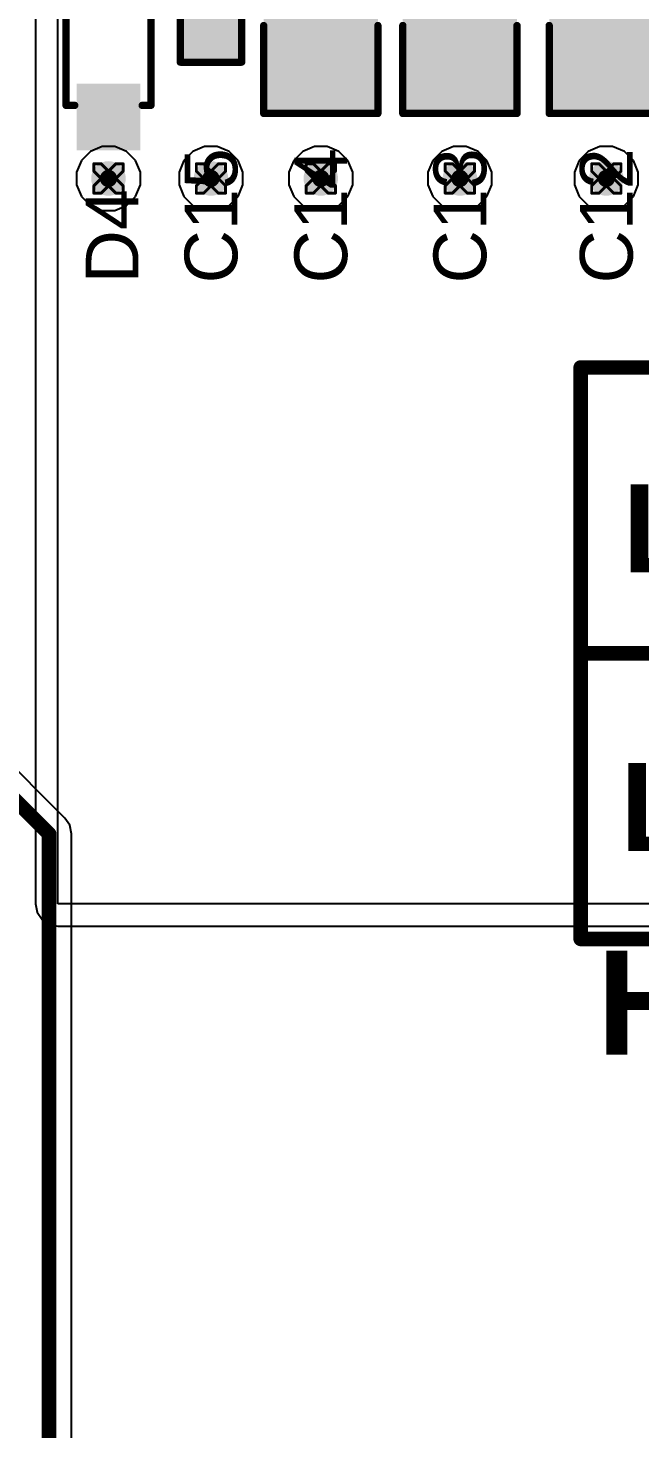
# Model space of a CAD drawing. Header units: inches. Extents: x -11 to 5379, y 0 to 5429.
# Drawn here: x 265.01 to 275.63, y 29.35 to 53.64 of the extents above; entities that cross this region are included whole.
import ezdxf

# ---------------------------------------------------------------- set-up
doc = ezdxf.new("R2010")
doc.units = ezdxf.units.IN
for name, color, linetype in [('Bottom Layer', 5, 'Continuous'), ('Drill Drawing', 1, 'Continuous'), ('GND', 16, 'Continuous'), ('PWR', 76, 'Continuous'), ('Top Layer', 1, 'Continuous'), ('Top Overlay', 2, 'Continuous'), ('Top Paste', 8, 'Continuous'), ('Top Solder', 216, 'Continuous'), ('Via Holes', 16, 'Continuous')]:
    doc.layers.add(name, color=color, linetype=linetype)
doc.styles.add('Arial', font='', dxfattribs={"height": 0.2})
doc.styles.add('Arial_Bold', font='', dxfattribs={"height": 0.2})
doc.styles.get('Arial').set_extended_font_data('Arial')
doc.styles.get('Arial_Bold').set_extended_font_data('Arial', bold=True)

# ---------------------------------------------------------------- blocks, each defined once
blk = doc.blocks.new('SOD_123_140')
at = {"layer": 'Top Layer'}
for points in [[(-1.1, 0.45), (-1.1, -0.45), (-2.05, -0.45), (-2.05, 0.45)], [(2.05, 0.45), (2.05, -0.45), (1.1, -0.45), (1.1, 0.45)]]:
    blk.add_hatch(color=1, dxfattribs=at).paths.add_polyline_path(points)
at = {"layer": 'Top Overlay'}
for points in [[(0.965, 0.508), (2.819, 0.508), (2.819, 0.8), (0.965, 0.8)], [(2.12, -0.787), (2.82, -0.787), (2.82, 0.787), (2.12, 0.787)], [(0.965, -0.8), (2.819, -0.8), (2.819, -0.508), (0.965, -0.508)]]:
    blk.add_hatch(color=2, dxfattribs=at).paths.add_polyline_path(points)
at = {"layer": 'Top Paste'}
for points in [[(-1.1, 0.45), (-1.1, -0.45), (-2.05, -0.45), (-2.05, 0.45)], [(2.05, 0.45), (2.05, -0.45), (1.1, -0.45), (1.1, 0.45)]]:
    blk.add_hatch(color=8, dxfattribs=at).paths.add_polyline_path(points)
at = {"layer": 'Top Solder'}
for points in [[(-0.998, 0.552), (-0.998, -0.552), (-2.152, -0.552), (-2.152, 0.552)], [(2.152, 0.552), (2.152, -0.552), (0.998, -0.552), (0.998, 0.552)]]:
    blk.add_hatch(color=216, dxfattribs=at).paths.add_polyline_path(points)
at = {"layer": 'Top Overlay'}
for points in [[(-1.372, 0.737, 0.127, 0.127, 0), (-1.372, 0.584, 0.127, 0.127, 0)], [(-1.372, 0.737, 0.127, 0.127, 0), (0.965, 0.737, 0.127, 0.127, 0)], [(-1.372, -0.584, 0.127, 0.127, 0), (-1.372, -0.737, 0.127, 0.127, 0)], [(-1.372, -0.737, 0.127, 0.127, 0), (0.965, -0.737, 0.127, 0.127, 0)]]:
    blk.add_lwpolyline(points, format="xyseb", dxfattribs=at)
for points in [[(-1.403, 0.737, 0.0635, 0.0635, 1), (-1.34, 0.737, 0.0635, 0.0635, 1)], [(-1.403, 0.737, 0.0635, 0.0635, 1), (-1.34, 0.737, 0.0635, 0.0635, 1)], [(0.933, 0.737, 0.0635, 0.0635, 1), (0.997, 0.737, 0.0635, 0.0635, 1)], [(-1.403, 0.584, 0.0635, 0.0635, 1), (-1.34, 0.584, 0.0635, 0.0635, 1)], [(-1.403, -0.584, 0.0635, 0.0635, 1), (-1.34, -0.584, 0.0635, 0.0635, 1)], [(-1.403, -0.737, 0.0635, 0.0635, 1), (-1.34, -0.737, 0.0635, 0.0635, 1)], [(-1.403, -0.737, 0.0635, 0.0635, 1), (-1.34, -0.737, 0.0635, 0.0635, 1)], [(0.933, -0.737, 0.0635, 0.0635, 1), (0.997, -0.737, 0.0635, 0.0635, 1)]]:
    blk.add_lwpolyline(points, format="xyseb", close=True, dxfattribs=at)
blk = doc.blocks.new('C___0603_701')
at = {"layer": 'Top Layer'}
for points in [[(-0.381, 0.445), (-0.381, -0.445), (-1.143, -0.445), (-1.143, 0.445)], [(1.143, 0.445), (1.143, -0.445), (0.381, -0.445), (0.381, 0.445)]]:
    blk.add_hatch(color=1, dxfattribs=at).paths.add_polyline_path(points)
at = {"layer": 'Top Paste'}
for points in [[(-0.381, 0.445), (-0.381, -0.445), (-1.143, -0.445), (-1.143, 0.445)], [(1.143, 0.445), (1.143, -0.445), (0.381, -0.445), (0.381, 0.445)]]:
    blk.add_hatch(color=8, dxfattribs=at).paths.add_polyline_path(points)
at = {"layer": 'Top Solder'}
for points in [[(-0.321, 0.504), (-0.321, -0.504), (-1.203, -0.504), (-1.203, 0.504)], [(1.203, 0.504), (1.203, -0.504), (0.321, -0.504), (0.321, 0.504)]]:
    blk.add_hatch(color=216, dxfattribs=at).paths.add_polyline_path(points)
at = {"layer": 'Top Overlay'}
for points in [[(-1.245, 0.533, 0.127, 0.127, 0), (-1.245, -0.533, 0.127, 0.127, 0)], [(-1.245, 0.533, 0.127, 0.127, 0), (-0.457, 0.533, 0.127, 0.127, 0)], [(0.457, 0.533, 0.127, 0.127, 0), (1.245, 0.533, 0.127, 0.127, 0)], [(1.245, 0.533, 0.127, 0.127, 0), (1.245, -0.533, 0.127, 0.127, 0)], [(-1.245, -0.533, 0.127, 0.127, 0), (-0.457, -0.533, 0.127, 0.127, 0)], [(0.457, -0.533, 0.127, 0.127, 0), (1.245, -0.533, 0.127, 0.127, 0)]]:
    blk.add_lwpolyline(points, format="xyseb", dxfattribs=at)
for points in [[(-1.276, 0.533, 0.0635, 0.0635, 1), (-1.213, 0.533, 0.0635, 0.0635, 1)], [(-1.276, 0.533, 0.0635, 0.0635, 1), (-1.213, 0.533, 0.0635, 0.0635, 1)], [(-0.489, 0.533, 0.0635, 0.0635, 1), (-0.425, 0.533, 0.0635, 0.0635, 1)], [(0.425, 0.533, 0.0635, 0.0635, 1), (0.489, 0.533, 0.0635, 0.0635, 1)], [(1.213, 0.533, 0.0635, 0.0635, 1), (1.276, 0.533, 0.0635, 0.0635, 1)], [(1.213, 0.533, 0.0635, 0.0635, 1), (1.276, 0.533, 0.0635, 0.0635, 1)], [(-1.276, -0.533, 0.0635, 0.0635, 1), (-1.213, -0.533, 0.0635, 0.0635, 1)], [(-1.276, -0.533, 0.0635, 0.0635, 1), (-1.213, -0.533, 0.0635, 0.0635, 1)], [(-0.489, -0.533, 0.0635, 0.0635, 1), (-0.425, -0.533, 0.0635, 0.0635, 1)], [(0.425, -0.533, 0.0635, 0.0635, 1), (0.489, -0.533, 0.0635, 0.0635, 1)], [(1.213, -0.533, 0.0635, 0.0635, 1), (1.276, -0.533, 0.0635, 0.0635, 1)], [(1.213, -0.533, 0.0635, 0.0635, 1), (1.276, -0.533, 0.0635, 0.0635, 1)]]:
    blk.add_lwpolyline(points, format="xyseb", close=True, dxfattribs=at)
blk = doc.blocks.new('C___1206_702')
at = {"layer": 'Top Layer'}
for points in [[(-2.032, 0.889), (-0.508, 0.889), (-0.508, -0.889), (-2.032, -0.889)], [(0.508, 0.889), (2.032, 0.889), (2.032, -0.889), (0.508, -0.889)]]:
    blk.add_hatch(color=1, dxfattribs=at).paths.add_polyline_path(points)
at = {"layer": 'Top Paste'}
for points in [[(-2.032, 0.889), (-0.508, 0.889), (-0.508, -0.889), (-2.032, -0.889)], [(0.508, 0.889), (2.032, 0.889), (2.032, -0.889), (0.508, -0.889)]]:
    blk.add_hatch(color=8, dxfattribs=at).paths.add_polyline_path(points)
at = {"layer": 'Top Solder'}
for points in [[(-2.1336, 0.9906), (-0.4064, 0.9906), (-0.4064, -0.9906), (-2.1336, -0.9906)], [(0.4064, 0.9906), (2.1336, 0.9906), (2.1336, -0.9906), (0.4064, -0.9906)]]:
    blk.add_hatch(color=216, dxfattribs=at).paths.add_polyline_path(points)
at = {"layer": 'Top Overlay'}
for points in [[(-2.1336, 0.9906, 0.127, 0.127, 0), (-2.1336, -0.9906, 0.127, 0.127, 0)], [(-2.1336, 0.9906, 0.127, 0.127, 0), (-0.6096, 0.9906, 0.127, 0.127, 0)], [(0.6096, 0.9906, 0.127, 0.127, 0), (2.1336, 0.9906, 0.127, 0.127, 0)], [(2.1336, 0.9906, 0.127, 0.127, 0), (2.1336, -0.9906, 0.127, 0.127, 0)], [(-2.1336, -0.9906, 0.127, 0.127, 0), (-0.6096, -0.9906, 0.127, 0.127, 0)], [(0.6096, -0.9906, 0.127, 0.127, 0), (2.1336, -0.9906, 0.127, 0.127, 0)]]:
    blk.add_lwpolyline(points, format="xyseb", dxfattribs=at)
for points in [[(-2.16535, 0.9906, 0.0635, 0.0635, 1), (-2.10185, 0.9906, 0.0635, 0.0635, 1)], [(-2.16535, 0.9906, 0.0635, 0.0635, 1), (-2.10185, 0.9906, 0.0635, 0.0635, 1)], [(-0.64135, 0.9906, 0.0635, 0.0635, 1), (-0.57785, 0.9906, 0.0635, 0.0635, 1)], [(0.57785, 0.9906, 0.0635, 0.0635, 1), (0.64135, 0.9906, 0.0635, 0.0635, 1)], [(2.10185, 0.9906, 0.0635, 0.0635, 1), (2.16535, 0.9906, 0.0635, 0.0635, 1)], [(2.10185, 0.9906, 0.0635, 0.0635, 1), (2.16535, 0.9906, 0.0635, 0.0635, 1)], [(-2.16535, -0.9906, 0.0635, 0.0635, 1), (-2.10185, -0.9906, 0.0635, 0.0635, 1)], [(-2.16535, -0.9906, 0.0635, 0.0635, 1), (-2.10185, -0.9906, 0.0635, 0.0635, 1)], [(-0.64135, -0.9906, 0.0635, 0.0635, 1), (-0.57785, -0.9906, 0.0635, 0.0635, 1)], [(0.57785, -0.9906, 0.0635, 0.0635, 1), (0.64135, -0.9906, 0.0635, 0.0635, 1)], [(2.10185, -0.9906, 0.0635, 0.0635, 1), (2.16535, -0.9906, 0.0635, 0.0635, 1)], [(2.10185, -0.9906, 0.0635, 0.0635, 1), (2.16535, -0.9906, 0.0635, 0.0635, 1)]]:
    blk.add_lwpolyline(points, format="xyseb", close=True, dxfattribs=at)
blk = doc.blocks.new('C___1206_703')
at = {"layer": 'Top Layer'}
for points in [[(-2.032, 0.889), (-0.508, 0.889), (-0.508, -0.889), (-2.032, -0.889)], [(0.508, 0.889), (2.032, 0.889), (2.032, -0.889), (0.508, -0.889)]]:
    blk.add_hatch(color=1, dxfattribs=at).paths.add_polyline_path(points)
at = {"layer": 'Top Paste'}
for points in [[(-2.032, 0.889), (-0.508, 0.889), (-0.508, -0.889), (-2.032, -0.889)], [(0.508, 0.889), (2.032, 0.889), (2.032, -0.889), (0.508, -0.889)]]:
    blk.add_hatch(color=8, dxfattribs=at).paths.add_polyline_path(points)
at = {"layer": 'Top Solder'}
for points in [[(-2.1336, 0.9906), (-0.4064, 0.9906), (-0.4064, -0.9906), (-2.1336, -0.9906)], [(0.4064, 0.9906), (2.1336, 0.9906), (2.1336, -0.9906), (0.4064, -0.9906)]]:
    blk.add_hatch(color=216, dxfattribs=at).paths.add_polyline_path(points)
at = {"layer": 'Top Overlay'}
for points in [[(-2.1336, 0.9906, 0.127, 0.127, 0), (-2.1336, -0.9906, 0.127, 0.127, 0)], [(-2.1336, 0.9906, 0.127, 0.127, 0), (-0.6096, 0.9906, 0.127, 0.127, 0)], [(0.6096, 0.9906, 0.127, 0.127, 0), (2.1336, 0.9906, 0.127, 0.127, 0)], [(2.1336, 0.9906, 0.127, 0.127, 0), (2.1336, -0.9906, 0.127, 0.127, 0)], [(-2.1336, -0.9906, 0.127, 0.127, 0), (-0.6096, -0.9906, 0.127, 0.127, 0)], [(0.6096, -0.9906, 0.127, 0.127, 0), (2.1336, -0.9906, 0.127, 0.127, 0)]]:
    blk.add_lwpolyline(points, format="xyseb", dxfattribs=at)
for points in [[(-2.16535, 0.9906, 0.0635, 0.0635, 1), (-2.10185, 0.9906, 0.0635, 0.0635, 1)], [(-2.16535, 0.9906, 0.0635, 0.0635, 1), (-2.10185, 0.9906, 0.0635, 0.0635, 1)], [(-0.64135, 0.9906, 0.0635, 0.0635, 1), (-0.57785, 0.9906, 0.0635, 0.0635, 1)], [(0.57785, 0.9906, 0.0635, 0.0635, 1), (0.64135, 0.9906, 0.0635, 0.0635, 1)], [(2.10185, 0.9906, 0.0635, 0.0635, 1), (2.16535, 0.9906, 0.0635, 0.0635, 1)], [(2.10185, 0.9906, 0.0635, 0.0635, 1), (2.16535, 0.9906, 0.0635, 0.0635, 1)], [(-2.16535, -0.9906, 0.0635, 0.0635, 1), (-2.10185, -0.9906, 0.0635, 0.0635, 1)], [(-2.16535, -0.9906, 0.0635, 0.0635, 1), (-2.10185, -0.9906, 0.0635, 0.0635, 1)], [(-0.64135, -0.9906, 0.0635, 0.0635, 1), (-0.57785, -0.9906, 0.0635, 0.0635, 1)], [(0.57785, -0.9906, 0.0635, 0.0635, 1), (0.64135, -0.9906, 0.0635, 0.0635, 1)], [(2.10185, -0.9906, 0.0635, 0.0635, 1), (2.16535, -0.9906, 0.0635, 0.0635, 1)], [(2.10185, -0.9906, 0.0635, 0.0635, 1), (2.16535, -0.9906, 0.0635, 0.0635, 1)]]:
    blk.add_lwpolyline(points, format="xyseb", close=True, dxfattribs=at)
blk = doc.blocks.new('C___1206_704')
at = {"layer": 'Top Layer'}
for points in [[(-2.032, 0.889), (-0.508, 0.889), (-0.508, -0.889), (-2.032, -0.889)], [(0.508, 0.889), (2.032, 0.889), (2.032, -0.889), (0.508, -0.889)]]:
    blk.add_hatch(color=1, dxfattribs=at).paths.add_polyline_path(points)
at = {"layer": 'Top Paste'}
for points in [[(-2.032, 0.889), (-0.508, 0.889), (-0.508, -0.889), (-2.032, -0.889)], [(0.508, 0.889), (2.032, 0.889), (2.032, -0.889), (0.508, -0.889)]]:
    blk.add_hatch(color=8, dxfattribs=at).paths.add_polyline_path(points)
at = {"layer": 'Top Solder'}
for points in [[(-2.1336, 0.9906), (-0.4064, 0.9906), (-0.4064, -0.9906), (-2.1336, -0.9906)], [(0.4064, 0.9906), (2.1336, 0.9906), (2.1336, -0.9906), (0.4064, -0.9906)]]:
    blk.add_hatch(color=216, dxfattribs=at).paths.add_polyline_path(points)
at = {"layer": 'Top Overlay'}
for points in [[(-2.1336, 0.9906, 0.127, 0.127, 0), (-2.1336, -0.9906, 0.127, 0.127, 0)], [(-2.1336, 0.9906, 0.127, 0.127, 0), (-0.6096, 0.9906, 0.127, 0.127, 0)], [(0.6096, 0.9906, 0.127, 0.127, 0), (2.1336, 0.9906, 0.127, 0.127, 0)], [(2.1336, 0.9906, 0.127, 0.127, 0), (2.1336, -0.9906, 0.127, 0.127, 0)], [(-2.1336, -0.9906, 0.127, 0.127, 0), (-0.6096, -0.9906, 0.127, 0.127, 0)], [(0.6096, -0.9906, 0.127, 0.127, 0), (2.1336, -0.9906, 0.127, 0.127, 0)]]:
    blk.add_lwpolyline(points, format="xyseb", dxfattribs=at)
for points in [[(-2.16535, 0.9906, 0.0635, 0.0635, 1), (-2.10185, 0.9906, 0.0635, 0.0635, 1)], [(-2.16535, 0.9906, 0.0635, 0.0635, 1), (-2.10185, 0.9906, 0.0635, 0.0635, 1)], [(-0.64135, 0.9906, 0.0635, 0.0635, 1), (-0.57785, 0.9906, 0.0635, 0.0635, 1)], [(0.57785, 0.9906, 0.0635, 0.0635, 1), (0.64135, 0.9906, 0.0635, 0.0635, 1)], [(2.10185, 0.9906, 0.0635, 0.0635, 1), (2.16535, 0.9906, 0.0635, 0.0635, 1)], [(2.10185, 0.9906, 0.0635, 0.0635, 1), (2.16535, 0.9906, 0.0635, 0.0635, 1)], [(-2.16535, -0.9906, 0.0635, 0.0635, 1), (-2.10185, -0.9906, 0.0635, 0.0635, 1)], [(-2.16535, -0.9906, 0.0635, 0.0635, 1), (-2.10185, -0.9906, 0.0635, 0.0635, 1)], [(-0.64135, -0.9906, 0.0635, 0.0635, 1), (-0.57785, -0.9906, 0.0635, 0.0635, 1)], [(0.57785, -0.9906, 0.0635, 0.0635, 1), (0.64135, -0.9906, 0.0635, 0.0635, 1)], [(2.10185, -0.9906, 0.0635, 0.0635, 1), (2.16535, -0.9906, 0.0635, 0.0635, 1)], [(2.10185, -0.9906, 0.0635, 0.0635, 1), (2.16535, -0.9906, 0.0635, 0.0635, 1)]]:
    blk.add_lwpolyline(points, format="xyseb", close=True, dxfattribs=at)

msp = doc.modelspace()

# ---------------------------------------------------------------- hatches: boundary and pattern name
at = {"layer": 'Bottom Layer'}
h = msp.add_hatch(color=5, dxfattribs=at)
edge = h.paths.add_edge_path()
edge.add_arc((266.408, 51.029), 0.3, 0, 360)
h = msp.add_hatch(color=5, dxfattribs=at)
edge = h.paths.add_edge_path()
edge.add_arc((268.186, 51.029), 0.3, 0, 360)
h = msp.add_hatch(color=5, dxfattribs=at)
edge = h.paths.add_edge_path()
edge.add_arc((270.091, 51.029), 0.3, 0, 360)
h = msp.add_hatch(color=5, dxfattribs=at)
edge = h.paths.add_edge_path()
edge.add_arc((272.504, 51.029), 0.3, 0, 360)
h = msp.add_hatch(color=5, dxfattribs=at)
edge = h.paths.add_edge_path()
edge.add_arc((275.044, 51.029), 0.3, 0, 360)
at = {"layer": 'GND'}
h = msp.add_hatch(color=16, dxfattribs=at)
edge = h.paths.add_edge_path()
edge.add_arc((266.408, 51.029), 0.3, 0, 360)
h = msp.add_hatch(color=16, dxfattribs=at)
edge = h.paths.add_edge_path()
edge.add_arc((268.186, 51.029), 0.3, 0, 360)
h = msp.add_hatch(color=16, dxfattribs=at)
edge = h.paths.add_edge_path()
edge.add_arc((270.091, 51.029), 0.3, 0, 360)
h = msp.add_hatch(color=16, dxfattribs=at)
edge = h.paths.add_edge_path()
edge.add_arc((272.504, 51.029), 0.3, 0, 360)
h = msp.add_hatch(color=16, dxfattribs=at)
edge = h.paths.add_edge_path()
edge.add_arc((275.044, 51.029), 0.3, 0, 360)
at = {"layer": 'PWR'}
h = msp.add_hatch(color=76, dxfattribs=at)
edge = h.paths.add_edge_path()
edge.add_arc((266.408, 51.029), 0.3, 0, 360)
h = msp.add_hatch(color=76, dxfattribs=at)
edge = h.paths.add_edge_path()
edge.add_arc((268.186, 51.029), 0.3, 0, 360)
h = msp.add_hatch(color=76, dxfattribs=at)
edge = h.paths.add_edge_path()
edge.add_arc((270.091, 51.029), 0.3, 0, 360)
h = msp.add_hatch(color=76, dxfattribs=at)
edge = h.paths.add_edge_path()
edge.add_arc((272.504, 51.029), 0.3, 0, 360)
h = msp.add_hatch(color=76, dxfattribs=at)
edge = h.paths.add_edge_path()
edge.add_arc((275.044, 51.029), 0.3, 0, 360)
at = {"layer": 'Top Layer'}
h = msp.add_hatch(color=1, dxfattribs=at)
edge = h.paths.add_edge_path()
edge.add_arc((266.408, 51.029), 0.3, 0, 360)
h = msp.add_hatch(color=1, dxfattribs=at)
edge = h.paths.add_edge_path()
edge.add_arc((268.186, 51.029), 0.3, 0, 360)
h = msp.add_hatch(color=1, dxfattribs=at)
edge = h.paths.add_edge_path()
edge.add_arc((270.091, 51.029), 0.3, 0, 360)
h = msp.add_hatch(color=1, dxfattribs=at)
edge = h.paths.add_edge_path()
edge.add_arc((272.504, 51.029), 0.3, 0, 360)
h = msp.add_hatch(color=1, dxfattribs=at)
edge = h.paths.add_edge_path()
edge.add_arc((275.044, 51.029), 0.3, 0, 360)
at = {"layer": 'Via Holes'}
h = msp.add_hatch(color=7, dxfattribs=at)
edge = h.paths.add_edge_path()
edge.add_arc((266.408, 51.029), 0.15, 0, 360)
h = msp.add_hatch(color=7, dxfattribs=at)
edge = h.paths.add_edge_path()
edge.add_arc((268.186, 51.029), 0.15, 0, 360)
h = msp.add_hatch(color=7, dxfattribs=at)
edge = h.paths.add_edge_path()
edge.add_arc((270.091, 51.029), 0.15, 0, 360)
h = msp.add_hatch(color=7, dxfattribs=at)
edge = h.paths.add_edge_path()
edge.add_arc((272.504, 51.029), 0.15, 0, 360)
h = msp.add_hatch(color=7, dxfattribs=at)
edge = h.paths.add_edge_path()
edge.add_arc((275.044, 51.029), 0.15, 0, 360)

# ---------------------------------------------------------------- linework, layer by layer
at = {"layer": 'Drill Drawing'}
for points in [[(266.154, 51.156, 0.0508, 0.0508, 0), (266.154, 51.283, 0.0508, 0.0508, 0)], [(266.154, 51.283, 0.0508, 0.0508, 0), (266.281, 51.283, 0.0508, 0.0508, 0)], [(266.281, 51.283, 0.0508, 0.0508, 0), (266.408, 51.156, 0.0508, 0.0508, 0)], [(266.408, 51.156, 0.0508, 0.0508, 0), (266.535, 51.283, 0.0508, 0.0508, 0)], [(266.535, 51.283, 0.0508, 0.0508, 0), (266.662, 51.283, 0.0508, 0.0508, 0)], [(266.662, 51.156, 0.0508, 0.0508, 0), (266.662, 51.283, 0.0508, 0.0508, 0)], [(267.932, 51.156, 0.0508, 0.0508, 0), (267.932, 51.283, 0.0508, 0.0508, 0)], [(267.932, 51.283, 0.0508, 0.0508, 0), (268.059, 51.283, 0.0508, 0.0508, 0)], [(268.059, 51.283, 0.0508, 0.0508, 0), (268.186, 51.156, 0.0508, 0.0508, 0)], [(268.186, 51.156, 0.0508, 0.0508, 0), (268.313, 51.283, 0.0508, 0.0508, 0)], [(268.313, 51.283, 0.0508, 0.0508, 0), (268.44, 51.283, 0.0508, 0.0508, 0)], [(268.44, 51.156, 0.0508, 0.0508, 0), (268.44, 51.283, 0.0508, 0.0508, 0)], [(269.837, 51.156, 0.0508, 0.0508, 0), (269.837, 51.283, 0.0508, 0.0508, 0)], [(269.837, 51.283, 0.0508, 0.0508, 0), (269.964, 51.283, 0.0508, 0.0508, 0)], [(269.964, 51.283, 0.0508, 0.0508, 0), (270.091, 51.156, 0.0508, 0.0508, 0)], [(270.091, 51.156, 0.0508, 0.0508, 0), (270.218, 51.283, 0.0508, 0.0508, 0)], [(270.218, 51.283, 0.0508, 0.0508, 0), (270.345, 51.283, 0.0508, 0.0508, 0)], [(270.345, 51.156, 0.0508, 0.0508, 0), (270.345, 51.283, 0.0508, 0.0508, 0)], [(272.25, 51.156, 0.0508, 0.0508, 0), (272.25, 51.283, 0.0508, 0.0508, 0)], [(272.25, 51.283, 0.0508, 0.0508, 0), (272.377, 51.283, 0.0508, 0.0508, 0)], [(272.377, 51.283, 0.0508, 0.0508, 0), (272.504, 51.156, 0.0508, 0.0508, 0)], [(272.504, 51.156, 0.0508, 0.0508, 0), (272.631, 51.283, 0.0508, 0.0508, 0)], [(272.631, 51.283, 0.0508, 0.0508, 0), (272.758, 51.283, 0.0508, 0.0508, 0)], [(272.758, 51.156, 0.0508, 0.0508, 0), (272.758, 51.283, 0.0508, 0.0508, 0)], [(274.79, 51.156, 0.0508, 0.0508, 0), (274.79, 51.283, 0.0508, 0.0508, 0)], [(274.79, 51.283, 0.0508, 0.0508, 0), (274.917, 51.283, 0.0508, 0.0508, 0)], [(274.917, 51.283, 0.0508, 0.0508, 0), (275.044, 51.156, 0.0508, 0.0508, 0)], [(275.044, 51.156, 0.0508, 0.0508, 0), (275.171, 51.283, 0.0508, 0.0508, 0)], [(275.171, 51.283, 0.0508, 0.0508, 0), (275.298, 51.283, 0.0508, 0.0508, 0)], [(275.298, 51.156, 0.0508, 0.0508, 0), (275.298, 51.283, 0.0508, 0.0508, 0)], [(266.154, 51.156, 0.0508, 0.0508, 0), (266.281, 51.029, 0.0508, 0.0508, 0)], [(266.154, 50.902, 0.0508, 0.0508, 0), (266.281, 51.029, 0.0508, 0.0508, 0)], [(266.535, 51.029, 0.0508, 0.0508, 0), (266.662, 51.156, 0.0508, 0.0508, 0)], [(266.535, 51.029, 0.0508, 0.0508, 0), (266.662, 50.902, 0.0508, 0.0508, 0)], [(267.932, 51.156, 0.0508, 0.0508, 0), (268.059, 51.029, 0.0508, 0.0508, 0)], [(267.932, 50.902, 0.0508, 0.0508, 0), (268.059, 51.029, 0.0508, 0.0508, 0)], [(268.313, 51.029, 0.0508, 0.0508, 0), (268.44, 51.156, 0.0508, 0.0508, 0)], [(268.313, 51.029, 0.0508, 0.0508, 0), (268.44, 50.902, 0.0508, 0.0508, 0)], [(269.837, 51.156, 0.0508, 0.0508, 0), (269.964, 51.029, 0.0508, 0.0508, 0)], [(269.837, 50.902, 0.0508, 0.0508, 0), (269.964, 51.029, 0.0508, 0.0508, 0)], [(270.218, 51.029, 0.0508, 0.0508, 0), (270.345, 51.156, 0.0508, 0.0508, 0)], [(270.218, 51.029, 0.0508, 0.0508, 0), (270.345, 50.902, 0.0508, 0.0508, 0)], [(272.25, 51.156, 0.0508, 0.0508, 0), (272.377, 51.029, 0.0508, 0.0508, 0)], [(272.25, 50.902, 0.0508, 0.0508, 0), (272.377, 51.029, 0.0508, 0.0508, 0)], [(272.631, 51.029, 0.0508, 0.0508, 0), (272.758, 51.156, 0.0508, 0.0508, 0)], [(272.631, 51.029, 0.0508, 0.0508, 0), (272.758, 50.902, 0.0508, 0.0508, 0)], [(274.79, 51.156, 0.0508, 0.0508, 0), (274.917, 51.029, 0.0508, 0.0508, 0)], [(274.79, 50.902, 0.0508, 0.0508, 0), (274.917, 51.029, 0.0508, 0.0508, 0)], [(275.171, 51.029, 0.0508, 0.0508, 0), (275.298, 51.156, 0.0508, 0.0508, 0)], [(275.171, 51.029, 0.0508, 0.0508, 0), (275.298, 50.902, 0.0508, 0.0508, 0)], [(266.154, 50.775, 0.0508, 0.0508, 0), (266.154, 50.902, 0.0508, 0.0508, 0)], [(266.154, 50.775, 0.0508, 0.0508, 0), (266.281, 50.775, 0.0508, 0.0508, 0)], [(266.281, 50.775, 0.0508, 0.0508, 0), (266.408, 50.902, 0.0508, 0.0508, 0)], [(266.408, 50.902, 0.0508, 0.0508, 0), (266.535, 50.775, 0.0508, 0.0508, 0)], [(266.535, 50.775, 0.0508, 0.0508, 0), (266.662, 50.775, 0.0508, 0.0508, 0)], [(266.662, 50.775, 0.0508, 0.0508, 0), (266.662, 50.902, 0.0508, 0.0508, 0)], [(267.932, 50.775, 0.0508, 0.0508, 0), (267.932, 50.902, 0.0508, 0.0508, 0)], [(267.932, 50.775, 0.0508, 0.0508, 0), (268.059, 50.775, 0.0508, 0.0508, 0)], [(268.059, 50.775, 0.0508, 0.0508, 0), (268.186, 50.902, 0.0508, 0.0508, 0)], [(268.186, 50.902, 0.0508, 0.0508, 0), (268.313, 50.775, 0.0508, 0.0508, 0)], [(268.313, 50.775, 0.0508, 0.0508, 0), (268.44, 50.775, 0.0508, 0.0508, 0)], [(268.44, 50.775, 0.0508, 0.0508, 0), (268.44, 50.902, 0.0508, 0.0508, 0)], [(269.837, 50.775, 0.0508, 0.0508, 0), (269.837, 50.902, 0.0508, 0.0508, 0)], [(269.837, 50.775, 0.0508, 0.0508, 0), (269.964, 50.775, 0.0508, 0.0508, 0)], [(269.964, 50.775, 0.0508, 0.0508, 0), (270.091, 50.902, 0.0508, 0.0508, 0)], [(270.091, 50.902, 0.0508, 0.0508, 0), (270.218, 50.775, 0.0508, 0.0508, 0)], [(270.218, 50.775, 0.0508, 0.0508, 0), (270.345, 50.775, 0.0508, 0.0508, 0)], [(270.345, 50.775, 0.0508, 0.0508, 0), (270.345, 50.902, 0.0508, 0.0508, 0)], [(272.25, 50.775, 0.0508, 0.0508, 0), (272.25, 50.902, 0.0508, 0.0508, 0)], [(272.25, 50.775, 0.0508, 0.0508, 0), (272.377, 50.775, 0.0508, 0.0508, 0)], [(272.377, 50.775, 0.0508, 0.0508, 0), (272.504, 50.902, 0.0508, 0.0508, 0)], [(272.504, 50.902, 0.0508, 0.0508, 0), (272.631, 50.775, 0.0508, 0.0508, 0)], [(272.631, 50.775, 0.0508, 0.0508, 0), (272.758, 50.775, 0.0508, 0.0508, 0)], [(272.758, 50.775, 0.0508, 0.0508, 0), (272.758, 50.902, 0.0508, 0.0508, 0)], [(274.79, 50.775, 0.0508, 0.0508, 0), (274.79, 50.902, 0.0508, 0.0508, 0)], [(274.79, 50.775, 0.0508, 0.0508, 0), (274.917, 50.775, 0.0508, 0.0508, 0)], [(274.917, 50.775, 0.0508, 0.0508, 0), (275.044, 50.902, 0.0508, 0.0508, 0)], [(275.044, 50.902, 0.0508, 0.0508, 0), (275.171, 50.775, 0.0508, 0.0508, 0)], [(275.171, 50.775, 0.0508, 0.0508, 0), (275.298, 50.775, 0.0508, 0.0508, 0)], [(275.298, 50.775, 0.0508, 0.0508, 0), (275.298, 50.902, 0.0508, 0.0508, 0)]]:
    msp.add_lwpolyline(points, format="xyseb", dxfattribs=at)
for points in [[(266.141, 51.283, 0.0254, 0.0254, 1), (266.167, 51.283, 0.0254, 0.0254, 1)], [(266.141, 51.283, 0.0254, 0.0254, 1), (266.167, 51.283, 0.0254, 0.0254, 1)], [(266.268, 51.283, 0.0254, 0.0254, 1), (266.294, 51.283, 0.0254, 0.0254, 1)], [(266.268, 51.283, 0.0254, 0.0254, 1), (266.294, 51.283, 0.0254, 0.0254, 1)], [(266.522, 51.283, 0.0254, 0.0254, 1), (266.548, 51.283, 0.0254, 0.0254, 1)], [(266.522, 51.283, 0.0254, 0.0254, 1), (266.548, 51.283, 0.0254, 0.0254, 1)], [(266.649, 51.283, 0.0254, 0.0254, 1), (266.675, 51.283, 0.0254, 0.0254, 1)], [(266.649, 51.283, 0.0254, 0.0254, 1), (266.675, 51.283, 0.0254, 0.0254, 1)], [(267.919, 51.283, 0.0254, 0.0254, 1), (267.945, 51.283, 0.0254, 0.0254, 1)], [(267.919, 51.283, 0.0254, 0.0254, 1), (267.945, 51.283, 0.0254, 0.0254, 1)], [(268.046, 51.283, 0.0254, 0.0254, 1), (268.072, 51.283, 0.0254, 0.0254, 1)], [(268.046, 51.283, 0.0254, 0.0254, 1), (268.072, 51.283, 0.0254, 0.0254, 1)], [(268.3, 51.283, 0.0254, 0.0254, 1), (268.326, 51.283, 0.0254, 0.0254, 1)], [(268.3, 51.283, 0.0254, 0.0254, 1), (268.326, 51.283, 0.0254, 0.0254, 1)], [(268.427, 51.283, 0.0254, 0.0254, 1), (268.453, 51.283, 0.0254, 0.0254, 1)], [(268.427, 51.283, 0.0254, 0.0254, 1), (268.453, 51.283, 0.0254, 0.0254, 1)], [(269.824, 51.283, 0.0254, 0.0254, 1), (269.85, 51.283, 0.0254, 0.0254, 1)], [(269.824, 51.283, 0.0254, 0.0254, 1), (269.85, 51.283, 0.0254, 0.0254, 1)], [(269.951, 51.283, 0.0254, 0.0254, 1), (269.977, 51.283, 0.0254, 0.0254, 1)], [(269.951, 51.283, 0.0254, 0.0254, 1), (269.977, 51.283, 0.0254, 0.0254, 1)], [(270.205, 51.283, 0.0254, 0.0254, 1), (270.231, 51.283, 0.0254, 0.0254, 1)], [(270.205, 51.283, 0.0254, 0.0254, 1), (270.231, 51.283, 0.0254, 0.0254, 1)], [(270.332, 51.283, 0.0254, 0.0254, 1), (270.358, 51.283, 0.0254, 0.0254, 1)], [(270.332, 51.283, 0.0254, 0.0254, 1), (270.358, 51.283, 0.0254, 0.0254, 1)], [(272.237, 51.283, 0.0254, 0.0254, 1), (272.263, 51.283, 0.0254, 0.0254, 1)], [(272.237, 51.283, 0.0254, 0.0254, 1), (272.263, 51.283, 0.0254, 0.0254, 1)], [(272.364, 51.283, 0.0254, 0.0254, 1), (272.39, 51.283, 0.0254, 0.0254, 1)], [(272.364, 51.283, 0.0254, 0.0254, 1), (272.39, 51.283, 0.0254, 0.0254, 1)], [(272.618, 51.283, 0.0254, 0.0254, 1), (272.644, 51.283, 0.0254, 0.0254, 1)], [(272.618, 51.283, 0.0254, 0.0254, 1), (272.644, 51.283, 0.0254, 0.0254, 1)], [(272.745, 51.283, 0.0254, 0.0254, 1), (272.771, 51.283, 0.0254, 0.0254, 1)], [(272.745, 51.283, 0.0254, 0.0254, 1), (272.771, 51.283, 0.0254, 0.0254, 1)], [(274.777, 51.283, 0.0254, 0.0254, 1), (274.803, 51.283, 0.0254, 0.0254, 1)], [(274.777, 51.283, 0.0254, 0.0254, 1), (274.803, 51.283, 0.0254, 0.0254, 1)], [(274.904, 51.283, 0.0254, 0.0254, 1), (274.93, 51.283, 0.0254, 0.0254, 1)], [(274.904, 51.283, 0.0254, 0.0254, 1), (274.93, 51.283, 0.0254, 0.0254, 1)], [(275.158, 51.283, 0.0254, 0.0254, 1), (275.184, 51.283, 0.0254, 0.0254, 1)], [(275.158, 51.283, 0.0254, 0.0254, 1), (275.184, 51.283, 0.0254, 0.0254, 1)], [(275.285, 51.283, 0.0254, 0.0254, 1), (275.311, 51.283, 0.0254, 0.0254, 1)], [(275.285, 51.283, 0.0254, 0.0254, 1), (275.311, 51.283, 0.0254, 0.0254, 1)], [(266.141, 51.156, 0.0254, 0.0254, 1), (266.167, 51.156, 0.0254, 0.0254, 1)], [(266.141, 51.156, 0.0254, 0.0254, 1), (266.167, 51.156, 0.0254, 0.0254, 1)], [(266.268, 51.029, 0.0254, 0.0254, 1), (266.294, 51.029, 0.0254, 0.0254, 1)], [(266.268, 51.029, 0.0254, 0.0254, 1), (266.294, 51.029, 0.0254, 0.0254, 1)], [(266.395, 51.156, 0.0254, 0.0254, 1), (266.421, 51.156, 0.0254, 0.0254, 1)], [(266.395, 51.156, 0.0254, 0.0254, 1), (266.421, 51.156, 0.0254, 0.0254, 1)], [(266.522, 51.029, 0.0254, 0.0254, 1), (266.548, 51.029, 0.0254, 0.0254, 1)], [(266.522, 51.029, 0.0254, 0.0254, 1), (266.548, 51.029, 0.0254, 0.0254, 1)], [(266.649, 51.156, 0.0254, 0.0254, 1), (266.675, 51.156, 0.0254, 0.0254, 1)], [(266.649, 51.156, 0.0254, 0.0254, 1), (266.675, 51.156, 0.0254, 0.0254, 1)], [(267.919, 51.156, 0.0254, 0.0254, 1), (267.945, 51.156, 0.0254, 0.0254, 1)], [(267.919, 51.156, 0.0254, 0.0254, 1), (267.945, 51.156, 0.0254, 0.0254, 1)], [(268.046, 51.029, 0.0254, 0.0254, 1), (268.072, 51.029, 0.0254, 0.0254, 1)], [(268.046, 51.029, 0.0254, 0.0254, 1), (268.072, 51.029, 0.0254, 0.0254, 1)], [(268.173, 51.156, 0.0254, 0.0254, 1), (268.199, 51.156, 0.0254, 0.0254, 1)], [(268.173, 51.156, 0.0254, 0.0254, 1), (268.199, 51.156, 0.0254, 0.0254, 1)], [(268.3, 51.029, 0.0254, 0.0254, 1), (268.326, 51.029, 0.0254, 0.0254, 1)], [(268.3, 51.029, 0.0254, 0.0254, 1), (268.326, 51.029, 0.0254, 0.0254, 1)], [(268.427, 51.156, 0.0254, 0.0254, 1), (268.453, 51.156, 0.0254, 0.0254, 1)], [(268.427, 51.156, 0.0254, 0.0254, 1), (268.453, 51.156, 0.0254, 0.0254, 1)], [(269.824, 51.156, 0.0254, 0.0254, 1), (269.85, 51.156, 0.0254, 0.0254, 1)], [(269.824, 51.156, 0.0254, 0.0254, 1), (269.85, 51.156, 0.0254, 0.0254, 1)], [(269.951, 51.029, 0.0254, 0.0254, 1), (269.977, 51.029, 0.0254, 0.0254, 1)], [(269.951, 51.029, 0.0254, 0.0254, 1), (269.977, 51.029, 0.0254, 0.0254, 1)], [(270.078, 51.156, 0.0254, 0.0254, 1), (270.104, 51.156, 0.0254, 0.0254, 1)], [(270.078, 51.156, 0.0254, 0.0254, 1), (270.104, 51.156, 0.0254, 0.0254, 1)], [(270.205, 51.029, 0.0254, 0.0254, 1), (270.231, 51.029, 0.0254, 0.0254, 1)], [(270.205, 51.029, 0.0254, 0.0254, 1), (270.231, 51.029, 0.0254, 0.0254, 1)], [(270.332, 51.156, 0.0254, 0.0254, 1), (270.358, 51.156, 0.0254, 0.0254, 1)], [(270.332, 51.156, 0.0254, 0.0254, 1), (270.358, 51.156, 0.0254, 0.0254, 1)], [(272.237, 51.156, 0.0254, 0.0254, 1), (272.263, 51.156, 0.0254, 0.0254, 1)], [(272.237, 51.156, 0.0254, 0.0254, 1), (272.263, 51.156, 0.0254, 0.0254, 1)], [(272.364, 51.029, 0.0254, 0.0254, 1), (272.39, 51.029, 0.0254, 0.0254, 1)], [(272.364, 51.029, 0.0254, 0.0254, 1), (272.39, 51.029, 0.0254, 0.0254, 1)], [(272.491, 51.156, 0.0254, 0.0254, 1), (272.517, 51.156, 0.0254, 0.0254, 1)], [(272.491, 51.156, 0.0254, 0.0254, 1), (272.517, 51.156, 0.0254, 0.0254, 1)], [(272.618, 51.029, 0.0254, 0.0254, 1), (272.644, 51.029, 0.0254, 0.0254, 1)], [(272.618, 51.029, 0.0254, 0.0254, 1), (272.644, 51.029, 0.0254, 0.0254, 1)], [(272.745, 51.156, 0.0254, 0.0254, 1), (272.771, 51.156, 0.0254, 0.0254, 1)], [(272.745, 51.156, 0.0254, 0.0254, 1), (272.771, 51.156, 0.0254, 0.0254, 1)], [(274.777, 51.156, 0.0254, 0.0254, 1), (274.803, 51.156, 0.0254, 0.0254, 1)], [(274.777, 51.156, 0.0254, 0.0254, 1), (274.803, 51.156, 0.0254, 0.0254, 1)], [(274.904, 51.029, 0.0254, 0.0254, 1), (274.93, 51.029, 0.0254, 0.0254, 1)], [(274.904, 51.029, 0.0254, 0.0254, 1), (274.93, 51.029, 0.0254, 0.0254, 1)], [(275.031, 51.156, 0.0254, 0.0254, 1), (275.057, 51.156, 0.0254, 0.0254, 1)], [(275.031, 51.156, 0.0254, 0.0254, 1), (275.057, 51.156, 0.0254, 0.0254, 1)], [(275.158, 51.029, 0.0254, 0.0254, 1), (275.184, 51.029, 0.0254, 0.0254, 1)], [(275.158, 51.029, 0.0254, 0.0254, 1), (275.184, 51.029, 0.0254, 0.0254, 1)], [(275.285, 51.156, 0.0254, 0.0254, 1), (275.311, 51.156, 0.0254, 0.0254, 1)], [(275.285, 51.156, 0.0254, 0.0254, 1), (275.311, 51.156, 0.0254, 0.0254, 1)], [(266.141, 50.902, 0.0254, 0.0254, 1), (266.167, 50.902, 0.0254, 0.0254, 1)], [(266.141, 50.902, 0.0254, 0.0254, 1), (266.167, 50.902, 0.0254, 0.0254, 1)], [(266.141, 50.775, 0.0254, 0.0254, 1), (266.167, 50.775, 0.0254, 0.0254, 1)], [(266.141, 50.775, 0.0254, 0.0254, 1), (266.167, 50.775, 0.0254, 0.0254, 1)], [(266.268, 50.775, 0.0254, 0.0254, 1), (266.294, 50.775, 0.0254, 0.0254, 1)], [(266.268, 50.775, 0.0254, 0.0254, 1), (266.294, 50.775, 0.0254, 0.0254, 1)], [(266.395, 50.902, 0.0254, 0.0254, 1), (266.421, 50.902, 0.0254, 0.0254, 1)], [(266.395, 50.902, 0.0254, 0.0254, 1), (266.421, 50.902, 0.0254, 0.0254, 1)], [(266.522, 50.775, 0.0254, 0.0254, 1), (266.548, 50.775, 0.0254, 0.0254, 1)], [(266.522, 50.775, 0.0254, 0.0254, 1), (266.548, 50.775, 0.0254, 0.0254, 1)], [(266.649, 50.902, 0.0254, 0.0254, 1), (266.675, 50.902, 0.0254, 0.0254, 1)], [(266.649, 50.902, 0.0254, 0.0254, 1), (266.675, 50.902, 0.0254, 0.0254, 1)], [(266.649, 50.775, 0.0254, 0.0254, 1), (266.675, 50.775, 0.0254, 0.0254, 1)], [(266.649, 50.775, 0.0254, 0.0254, 1), (266.675, 50.775, 0.0254, 0.0254, 1)], [(267.919, 50.902, 0.0254, 0.0254, 1), (267.945, 50.902, 0.0254, 0.0254, 1)], [(267.919, 50.902, 0.0254, 0.0254, 1), (267.945, 50.902, 0.0254, 0.0254, 1)], [(267.919, 50.775, 0.0254, 0.0254, 1), (267.945, 50.775, 0.0254, 0.0254, 1)], [(267.919, 50.775, 0.0254, 0.0254, 1), (267.945, 50.775, 0.0254, 0.0254, 1)], [(268.046, 50.775, 0.0254, 0.0254, 1), (268.072, 50.775, 0.0254, 0.0254, 1)], [(268.046, 50.775, 0.0254, 0.0254, 1), (268.072, 50.775, 0.0254, 0.0254, 1)], [(268.173, 50.902, 0.0254, 0.0254, 1), (268.199, 50.902, 0.0254, 0.0254, 1)], [(268.173, 50.902, 0.0254, 0.0254, 1), (268.199, 50.902, 0.0254, 0.0254, 1)], [(268.3, 50.775, 0.0254, 0.0254, 1), (268.326, 50.775, 0.0254, 0.0254, 1)], [(268.3, 50.775, 0.0254, 0.0254, 1), (268.326, 50.775, 0.0254, 0.0254, 1)], [(268.427, 50.902, 0.0254, 0.0254, 1), (268.453, 50.902, 0.0254, 0.0254, 1)], [(268.427, 50.902, 0.0254, 0.0254, 1), (268.453, 50.902, 0.0254, 0.0254, 1)], [(268.427, 50.775, 0.0254, 0.0254, 1), (268.453, 50.775, 0.0254, 0.0254, 1)], [(268.427, 50.775, 0.0254, 0.0254, 1), (268.453, 50.775, 0.0254, 0.0254, 1)], [(269.824, 50.902, 0.0254, 0.0254, 1), (269.85, 50.902, 0.0254, 0.0254, 1)], [(269.824, 50.902, 0.0254, 0.0254, 1), (269.85, 50.902, 0.0254, 0.0254, 1)], [(269.824, 50.775, 0.0254, 0.0254, 1), (269.85, 50.775, 0.0254, 0.0254, 1)], [(269.824, 50.775, 0.0254, 0.0254, 1), (269.85, 50.775, 0.0254, 0.0254, 1)], [(269.951, 50.775, 0.0254, 0.0254, 1), (269.977, 50.775, 0.0254, 0.0254, 1)], [(269.951, 50.775, 0.0254, 0.0254, 1), (269.977, 50.775, 0.0254, 0.0254, 1)], [(270.078, 50.902, 0.0254, 0.0254, 1), (270.104, 50.902, 0.0254, 0.0254, 1)], [(270.078, 50.902, 0.0254, 0.0254, 1), (270.104, 50.902, 0.0254, 0.0254, 1)], [(270.205, 50.775, 0.0254, 0.0254, 1), (270.231, 50.775, 0.0254, 0.0254, 1)], [(270.205, 50.775, 0.0254, 0.0254, 1), (270.231, 50.775, 0.0254, 0.0254, 1)], [(270.332, 50.902, 0.0254, 0.0254, 1), (270.358, 50.902, 0.0254, 0.0254, 1)], [(270.332, 50.902, 0.0254, 0.0254, 1), (270.358, 50.902, 0.0254, 0.0254, 1)], [(270.332, 50.775, 0.0254, 0.0254, 1), (270.358, 50.775, 0.0254, 0.0254, 1)], [(270.332, 50.775, 0.0254, 0.0254, 1), (270.358, 50.775, 0.0254, 0.0254, 1)], [(272.237, 50.902, 0.0254, 0.0254, 1), (272.263, 50.902, 0.0254, 0.0254, 1)], [(272.237, 50.902, 0.0254, 0.0254, 1), (272.263, 50.902, 0.0254, 0.0254, 1)], [(272.237, 50.775, 0.0254, 0.0254, 1), (272.263, 50.775, 0.0254, 0.0254, 1)], [(272.237, 50.775, 0.0254, 0.0254, 1), (272.263, 50.775, 0.0254, 0.0254, 1)], [(272.364, 50.775, 0.0254, 0.0254, 1), (272.39, 50.775, 0.0254, 0.0254, 1)], [(272.364, 50.775, 0.0254, 0.0254, 1), (272.39, 50.775, 0.0254, 0.0254, 1)], [(272.491, 50.902, 0.0254, 0.0254, 1), (272.517, 50.902, 0.0254, 0.0254, 1)], [(272.491, 50.902, 0.0254, 0.0254, 1), (272.517, 50.902, 0.0254, 0.0254, 1)], [(272.618, 50.775, 0.0254, 0.0254, 1), (272.644, 50.775, 0.0254, 0.0254, 1)], [(272.618, 50.775, 0.0254, 0.0254, 1), (272.644, 50.775, 0.0254, 0.0254, 1)], [(272.745, 50.902, 0.0254, 0.0254, 1), (272.771, 50.902, 0.0254, 0.0254, 1)], [(272.745, 50.902, 0.0254, 0.0254, 1), (272.771, 50.902, 0.0254, 0.0254, 1)], [(272.745, 50.775, 0.0254, 0.0254, 1), (272.771, 50.775, 0.0254, 0.0254, 1)], [(272.745, 50.775, 0.0254, 0.0254, 1), (272.771, 50.775, 0.0254, 0.0254, 1)], [(274.777, 50.902, 0.0254, 0.0254, 1), (274.803, 50.902, 0.0254, 0.0254, 1)], [(274.777, 50.902, 0.0254, 0.0254, 1), (274.803, 50.902, 0.0254, 0.0254, 1)], [(274.777, 50.775, 0.0254, 0.0254, 1), (274.803, 50.775, 0.0254, 0.0254, 1)], [(274.777, 50.775, 0.0254, 0.0254, 1), (274.803, 50.775, 0.0254, 0.0254, 1)], [(274.904, 50.775, 0.0254, 0.0254, 1), (274.93, 50.775, 0.0254, 0.0254, 1)], [(274.904, 50.775, 0.0254, 0.0254, 1), (274.93, 50.775, 0.0254, 0.0254, 1)], [(275.031, 50.902, 0.0254, 0.0254, 1), (275.057, 50.902, 0.0254, 0.0254, 1)], [(275.031, 50.902, 0.0254, 0.0254, 1), (275.057, 50.902, 0.0254, 0.0254, 1)], [(275.158, 50.775, 0.0254, 0.0254, 1), (275.184, 50.775, 0.0254, 0.0254, 1)], [(275.158, 50.775, 0.0254, 0.0254, 1), (275.184, 50.775, 0.0254, 0.0254, 1)], [(275.285, 50.902, 0.0254, 0.0254, 1), (275.311, 50.902, 0.0254, 0.0254, 1)], [(275.285, 50.902, 0.0254, 0.0254, 1), (275.311, 50.902, 0.0254, 0.0254, 1)], [(275.285, 50.775, 0.0254, 0.0254, 1), (275.311, 50.775, 0.0254, 0.0254, 1)], [(275.285, 50.775, 0.0254, 0.0254, 1), (275.311, 50.775, 0.0254, 0.0254, 1)]]:
    msp.add_lwpolyline(points, format="xyseb", close=True, dxfattribs=at)
at = {"layer": 'PWR'}
for p, q in [((265.532, 38.456), (265.532, 83.109)), ((265.143, 82.72), (265.143, 38.456)), ((266.094, 51.498), (265.938, 51.342)), ((266.298, 51.583), (266.094, 51.498)), ((266.518, 51.583), (266.298, 51.583)), ((266.722, 51.498), (266.518, 51.583)), ((266.878, 51.342), (266.722, 51.498)), ((267.872, 51.498), (267.716, 51.342)), ((268.076, 51.583), (267.872, 51.498)), ((268.296, 51.583), (268.076, 51.583)), ((268.5, 51.498), (268.296, 51.583)), ((268.656, 51.342), (268.5, 51.498)), ((269.777, 51.498), (269.621, 51.342)), ((269.981, 51.583), (269.777, 51.498)), ((270.201, 51.583), (269.981, 51.583)), ((270.405, 51.498), (270.201, 51.583)), ((270.561, 51.342), (270.405, 51.498)), ((272.19, 51.498), (272.034, 51.342)), ((272.394, 51.583), (272.19, 51.498)), ((272.614, 51.583), (272.394, 51.583)), ((272.818, 51.498), (272.614, 51.583)), ((272.974, 51.342), (272.818, 51.498)), ((274.73, 51.498), (274.574, 51.342)), ((274.934, 51.583), (274.73, 51.498)), ((275.154, 51.583), (274.934, 51.583)), ((275.358, 51.498), (275.154, 51.583)), ((275.514, 51.342), (275.358, 51.498)), ((265.938, 51.342), (265.854, 51.139)), ((266.962, 51.139), (266.878, 51.342)), ((267.716, 51.342), (267.632, 51.139)), ((268.74, 51.139), (268.656, 51.342)), ((269.621, 51.342), (269.537, 51.139)), ((270.645, 51.139), (270.561, 51.342)), ((272.034, 51.342), (271.95, 51.139)), ((273.058, 51.139), (272.974, 51.342)), ((274.574, 51.342), (274.49, 51.139)), ((275.598, 51.139), (275.514, 51.342)), ((265.854, 51.139), (265.854, 50.918)), ((266.962, 50.918), (266.962, 51.139)), ((267.632, 51.139), (267.632, 50.918)), ((268.74, 50.918), (268.74, 51.139)), ((269.537, 51.139), (269.537, 50.918)), ((270.645, 50.918), (270.645, 51.139)), ((271.95, 51.139), (271.95, 50.918)), ((273.058, 50.918), (273.058, 51.139)), ((274.49, 51.139), (274.49, 50.918)), ((275.598, 50.918), (275.598, 51.139)), ((265.854, 50.918), (265.938, 50.715)), ((266.878, 50.715), (266.962, 50.918)), ((267.632, 50.918), (267.716, 50.715)), ((268.656, 50.715), (268.74, 50.918)), ((269.537, 50.918), (269.621, 50.715)), ((270.561, 50.715), (270.645, 50.918)), ((271.95, 50.918), (272.034, 50.715)), ((272.974, 50.715), (273.058, 50.918)), ((274.49, 50.918), (274.574, 50.715)), ((275.514, 50.715), (275.598, 50.918)), ((265.938, 50.715), (266.094, 50.559)), ((266.094, 50.559), (266.298, 50.475)), ((266.518, 50.475), (266.722, 50.559)), ((266.722, 50.559), (266.878, 50.715)), ((267.716, 50.715), (267.872, 50.559)), ((267.872, 50.559), (268.076, 50.475)), ((268.296, 50.475), (268.5, 50.559)), ((268.5, 50.559), (268.656, 50.715)), ((269.621, 50.715), (269.777, 50.559)), ((269.777, 50.559), (269.981, 50.475)), ((270.201, 50.475), (270.405, 50.559)), ((270.405, 50.559), (270.561, 50.715)), ((272.034, 50.715), (272.19, 50.559)), ((272.19, 50.559), (272.394, 50.475)), ((272.614, 50.475), (272.818, 50.559)), ((272.818, 50.559), (272.974, 50.715)), ((274.574, 50.715), (274.73, 50.559)), ((274.73, 50.559), (274.934, 50.475)), ((275.154, 50.475), (275.358, 50.559)), ((275.358, 50.559), (275.514, 50.715)), ((266.298, 50.475), (266.518, 50.475)), ((268.076, 50.475), (268.296, 50.475)), ((269.981, 50.475), (270.201, 50.475)), ((272.394, 50.475), (272.614, 50.475)), ((274.934, 50.475), (275.154, 50.475)), ((265.143, 38.456), (265.173, 38.307)), ((306.727, 38.456), (265.532, 38.456)), ((265.173, 38.307), (265.257, 38.181)), ((265.257, 38.181), (265.383, 38.097)), ((265.383, 38.097), (265.532, 38.067)), ((265.532, 38.067), (306.338, 38.067))]:
    msp.add_line(p, q, dxfattribs=at)
at = {"layer": 'Top Layer'}
for p, q in [((265.652, 39.941), (250.607, 54.985)), ((265.736, 39.815), (265.652, 39.941)), ((265.766, 39.666), (265.736, 39.815)), ((265.766, 26.701), (265.766, 39.666))]:
    msp.add_line(p, q, dxfattribs=at)
for points in [[(250.333, 54.711, 0.254, 0.254, 0), (265.377, 39.666, 0.254, 0.254, 0)], [(265.377, 26.54, 0.254, 0.254, 0), (265.377, 39.666, 0.254, 0.254, 0)]]:
    msp.add_lwpolyline(points, format="xyseb", dxfattribs=at)
msp.add_lwpolyline([(265.314, 39.666, 0.127, 0.127, 1), (265.441, 39.666, 0.127, 0.127, 1)], format="xyseb", close=True, dxfattribs=at)
msp.add_lwpolyline([(265.314, 39.666, 0.127, 0.127, 1), (265.441, 39.666, 0.127, 0.127, 1)], format="xyseb", close=True, dxfattribs=at)
at = {"layer": 'Top Overlay'}
for points in [[(274.599, 37.846, 0.254, 0.254, 0), (274.599, 47.752, 0.254, 0.254, 0)], [(274.599, 47.752, 0.254, 0.254, 0), (292.125, 47.752, 0.254, 0.254, 0)], [(274.599, 42.799, 0.254, 0.254, 0), (292.125, 42.799, 0.254, 0.254, 0)], [(274.599, 37.846, 0.254, 0.254, 0), (292.125, 37.846, 0.254, 0.254, 0)]]:
    msp.add_lwpolyline(points, format="xyseb", dxfattribs=at)
for points in [[(274.536, 47.752, 0.127, 0.127, 1), (274.663, 47.752, 0.127, 0.127, 1)], [(274.536, 47.752, 0.127, 0.127, 1), (274.663, 47.752, 0.127, 0.127, 1)], [(274.536, 42.799, 0.127, 0.127, 1), (274.663, 42.799, 0.127, 0.127, 1)], [(274.536, 37.846, 0.127, 0.127, 1), (274.663, 37.846, 0.127, 0.127, 1)], [(274.536, 37.846, 0.127, 0.127, 1), (274.663, 37.846, 0.127, 0.127, 1)]]:
    msp.add_lwpolyline(points, format="xyseb", close=True, dxfattribs=at)

# ---------------------------------------------------------------- block references
at = {"rotation": 90}
for name, p in [('SOD_123_140', (266.408, 53.668)), ('C___1206_702', (270.091, 54.29)), ('C___1206_703', (272.504, 54.29)), ('C___1206_704', (275.044, 54.29)), ('C___0603_701', (268.186, 54.29))]:
    msp.add_blockref(name, p, dxfattribs=at)

# ---------------------------------------------------------------- texts
at = {"layer": 'Top Overlay'}
for s, height, rotation, style, p in [('C15', 0.9144, 90, 'Arial', (268.643, 49.21)), ('C14', 0.9144, 90, 'Arial', (270.548, 49.21)), ('C13', 0.9144, 90, 'Arial', (272.961, 49.21)), ('C12', 0.9144, 90, 'Arial', (275.501, 49.21)), ('D4', 0.9144, 90, 'Arial', (266.928, 49.21)), ('LP+', 1.524, 360, 'Arial_Bold', (275.323, 44.203)), ('LP-', 1.524, 360, 'Arial_Bold', (275.285, 39.37))]:
    msp.add_text(s, height=height, rotation=rotation, dxfattribs=dict(at, style=style)).set_placement(p)
at = {"layer": 'Top Overlay', "style": 'Arial_Bold'}
msp.add_text('HART-TX1', height=1.8, dxfattribs=at).set_placement((274.876, 35.841))

doc.saveas('drawing.dxf')
